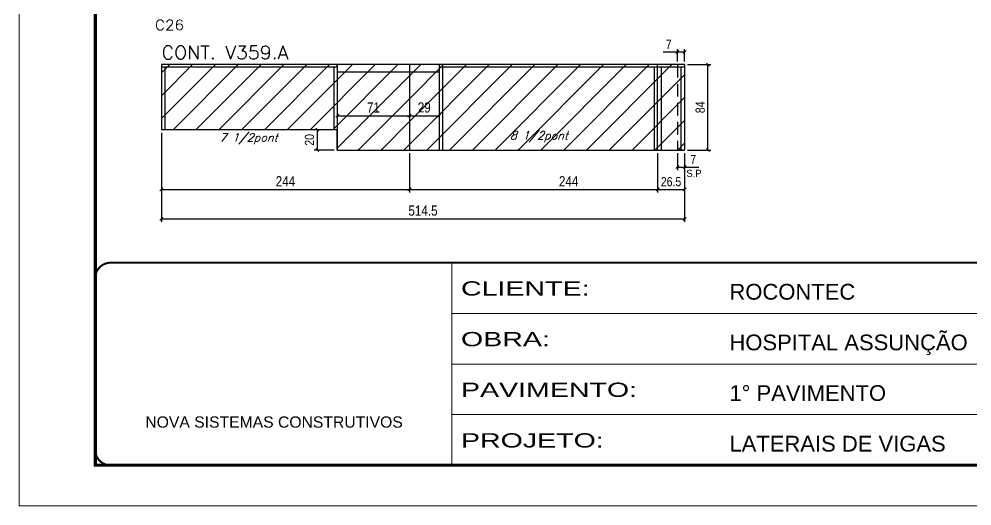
# Model space of a CAD drawing. Extents: x 137137 to 143418, y 10464 to 34486.
# Drawn here: x 140321 to 141258, y 31139 to 31618 of the extents above; entities that cross this region are included whole.
import ezdxf

# ---------------------------------------------------------------- set-up
doc = ezdxf.new("R2010")
doc.units = 0
for name, pattern in [('CONTINUO', [0]), ('DASHED', [0.75, 0.5, -0.25]), ('HIDDEN', [0.375, 0.25, -0.125])]:
    doc.linetypes.add(name, pattern=pattern)
for name, color, linetype in [('5', 5, 'Continuous'), ('COTA', 241, 'Continuous'), ('Painéis', 200, 'Continuous'), ('SARR_2.2x7', 40, 'Continuous'), ('SARR_3.5x7', 81, 'Continuous'), ('texto', 7, 'Continuous')]:
    doc.layers.add(name, color=color, linetype=linetype)
for name, color, linetype, lineweight in [('Escoras', 2, 'Continuous', 25), ('Folhas', 255, 'Continuous', 9), ('Hachura', 251, 'Continuous', 9), ('SARRAFO DE PRESSAO', 251, 'DASHED', 9), ('Texto Seção', 7, 'Continuous', 15)]:
    doc.layers.add(name, color=color, linetype=linetype, lineweight=lineweight)
doc.styles.add('ARIAL', font='arial.ttf')
doc.styles.add('COTA TECNICA', font='techl___.ttf', dxfattribs={"height": 10})
doc.styles.add('COTA TECNICA-50', font='techl___.ttf', dxfattribs={"height": 9})
doc.styles.add('REGUA-120', font='ROMANS.shx', dxfattribs={"height": 15})
doc.styles.add('Romans', font='romans.shx')
doc.styles.add('ROMAS860', font='ROMAS860.SHX')
doc.styles.add('Tecnologia', font='')
doc.styles.get('Tecnologia').set_extended_font_data('Forgotten Futurist')
doc.dimstyles.new('COTA PAINEL-50', dxfattribs={"dimtxt": 9, "dimasz": 3, "dimexe": 3, "dimexo": 3, "dimgap": 3, "dimtad": 1, "dimdec": 1, "dimzin": 12, "dimdsep": 46, "dimtxsty": 'COTA TECNICA-50', "dimblk1": 'OBLIQUE', "dimblk2": 'OBLIQUE', "dimsah": 1, "dimcen": 0.9, "dimclrd": 4, "dimclre": 4, "dimclrt": 240, "dimadec": 1, "dimazin": 3, "dimtfac": 1, "dimtdec": 1, "dimtmove": 0, "dimatfit": 3, "dimfxl": 1, "dimtolj": 1, "dimtzin": 12, "dimarcsym": 0})
doc.dimstyles.new('PAINEL', dxfattribs={"dimtxt": 10, "dimasz": 3, "dimexe": 3, "dimexo": 3, "dimgap": 3, "dimtad": 1, "dimdec": 1, "dimzin": 12, "dimdsep": 46, "dimtxsty": 'COTA TECNICA', "dimblk1": 'OBLIQUE', "dimblk2": 'OBLIQUE', "dimsah": 1, "dimcen": 0.9, "dimclrd": 4, "dimclre": 4, "dimclrt": 240, "dimadec": 1, "dimazin": 3, "dimtfac": 1, "dimtdec": 1, "dimtmove": 0, "dimatfit": 3, "dimfxl": 1, "dimtolj": 1, "dimtzin": 12, "dimarcsym": 0})
pattern_1 = [(45, (6544.79, 3660.445), (-11.2253202, 11.2253202), [])]

# ---------------------------------------------------------------- blocks, each defined once
blk = doc.blocks.new('9999999999')
at = {"color": 30, "linetype": 'CONTINUO'}
for p, q in [((98564.56, 34230.21), (98564.56, 34429.45)), ((98564.56, 34379.64), (99583.98, 34379.64)), ((98564.56, 34329.83), (99487.98, 34329.83)), ((98564.56, 34280.02), (99487.98, 34280.02))]:
    blk.add_line(p, q, dxfattribs=at)
at = {"color": 30, "linetype": 'CONTINUO', "const_width": 2}
blk.add_lwpolyline([(99583.98, 34230.21), (99583.98, 34414.45, 0.414214), (99568.98, 34429.45), (98228.98, 34429.45, 0.414214), (98213.98, 34414.45), (98213.98, 34245.21, 0.414214), (98228.98, 34230.21), (99583.98, 34230.21)], format="xyb", dxfattribs=at)
at = {"layer": 'Folhas'}
blk.add_lwpolyline([(98138.98, 34190.21), (99623.98, 34190.21), (99623.98, 35240.21), (98138.98, 35240.21)], close=True, dxfattribs=at)
at = {"layer": 'Folhas', "color": 30, "const_width": 3}
blk.add_lwpolyline([(98213.98, 34230.21), (99583.98, 34230.21), (99583.98, 35200.21), (98213.98, 35200.21)], close=True, dxfattribs=at)
at = {"color": 7, "linetype": 'Continuous', "ltscale": 5, "style": 'ARIAL'}
for s, height, p in [('ROCONTEC', 15.483, (98837.68, 34393.13)), ('HOSPITAL ASSUNÇÃO', 15.4829, (98837.68, 34343.32)), ('1° PAVIMENTO', 15.4829, (98837.68, 34293.51)), ('NOVA SISTEMAS CONSTRUTIVOS', 11.0592, (98263.19, 34267.21)), ('LATERAIS DE VIGAS', 15.4829, (98837.68, 34243.7))]:
    blk.add_text(s, height=height, dxfattribs=at).set_placement(p)
at = {"layer": 'Folhas', "color": 7, "style": 'Tecnologia', "width": 1.5}
for s, p in [('CLIENTE:', (98573.65, 34397.17)), ('OBRA:', (98573.65, 34347.31)), ('PAVIMENTO:', (98573.65, 34297.5)), ('PROJETO:', (98573.65, 34247.69))]:
    blk.add_text(s, height=14, dxfattribs=at).set_placement(p)
blk = doc.blocks.new('_Oblique')
at = {"color": 0, "linetype": 'ByBlock', "lineweight": -2}
blk.add_line((-0.5, -0.5), (0.5, 0.5), dxfattribs=at)
blk = doc.blocks.new('*D258')
at = {"layer": 'COTA', "color": 4, "linetype": 'ByBlock', "lineweight": -2, "transparency": 16777216}
for p, q in [((140704.82, 31485.72), (140704.82, 31446.93)), ((140948.83, 31485.72), (140948.83, 31446.93)), ((140704.82, 31449.93), (140948.83, 31449.93))]:
    blk.add_line(p, q, dxfattribs=at)
at = {"layer": 'Defpoints', "color": 0, "linetype": 'ByBlock', "transparency": 16777216}
for p in [(140704.82, 31488.72), (140948.83, 31488.72), (140948.83, 31449.93)]:
    blk.add_point(p, dxfattribs=at)
at = {"layer": 'COTA', "color": 4, "linetype": 'ByBlock', "lineweight": -2, "transparency": 16777216, "xscale": 3, "yscale": 3, "zscale": 3, "rotation": 180}
blk.add_blockref('_Oblique', (140704.82, 31449.93), dxfattribs=at)
at = {"layer": 'COTA', "color": 4, "linetype": 'ByBlock', "lineweight": -2, "transparency": 16777216, "xscale": 3, "yscale": 3, "zscale": 3}
blk.add_blockref('_Oblique', (140948.83, 31449.93), dxfattribs=at)
at = {"layer": 'COTA', "color": 240, "linetype": 'ByBlock', "transparency": 16777216, "insert": (140861.33, 31458), "char_height": 10, "attachment_point": 5, "style": 'COTA TECNICA'}
blk.add_mtext('\\A1;244', dxfattribs=at)
blk = doc.blocks.new('*D373')
at = {"layer": 'COTA', "color": 4, "linetype": 'ByBlock', "lineweight": -2, "transparency": 16777216}
for p, q in [((140460.83, 31505.72), (140460.83, 31446.93)), ((140704.82, 31485.72), (140704.82, 31446.93)), ((140460.83, 31449.93), (140704.82, 31449.93))]:
    blk.add_line(p, q, dxfattribs=at)
at = {"layer": 'Defpoints', "color": 0, "linetype": 'ByBlock', "transparency": 16777216}
for p in [(140460.83, 31508.72), (140704.82, 31488.72), (140704.82, 31449.93)]:
    blk.add_point(p, dxfattribs=at)
at = {"layer": 'COTA', "color": 4, "linetype": 'ByBlock', "lineweight": -2, "transparency": 16777216, "xscale": 3, "yscale": 3, "zscale": 3, "rotation": 180}
blk.add_blockref('_Oblique', (140460.83, 31449.93), dxfattribs=at)
at = {"layer": 'COTA', "color": 4, "linetype": 'ByBlock', "lineweight": -2, "transparency": 16777216, "xscale": 3, "yscale": 3, "zscale": 3}
blk.add_blockref('_Oblique', (140704.82, 31449.93), dxfattribs=at)
at = {"layer": 'COTA', "color": 240, "linetype": 'ByBlock', "transparency": 16777216, "insert": (140582.83, 31458), "char_height": 10, "attachment_point": 5, "style": 'COTA TECNICA'}
blk.add_mtext('\\A1;244', dxfattribs=at)
blk = doc.blocks.new('*D376')
at = {"layer": 'COTA', "color": 4, "linetype": 'ByBlock', "lineweight": -2, "transparency": 16777216}
for p, q in [((140633.82, 31536.62), (140633.82, 31519.49)), ((140633.82, 31522.49), (140704.83, 31522.49)), ((140704.83, 31527.72), (140704.83, 31519.49))]:
    blk.add_line(p, q, dxfattribs=at)
at = {"layer": 'Defpoints', "color": 0, "linetype": 'ByBlock', "transparency": 16777216}
for p in [(140633.82, 31539.62), (140704.83, 31530.72), (140704.83, 31522.49)]:
    blk.add_point(p, dxfattribs=at)
at = {"layer": 'COTA', "color": 4, "linetype": 'ByBlock', "lineweight": -2, "transparency": 16777216, "xscale": 3, "yscale": 3, "zscale": 3, "rotation": 180}
blk.add_blockref('_Oblique', (140633.82, 31522.49), dxfattribs=at)
at = {"layer": 'COTA', "color": 4, "linetype": 'ByBlock', "lineweight": -2, "transparency": 16777216, "xscale": 3, "yscale": 3, "zscale": 3}
blk.add_blockref('_Oblique', (140704.83, 31522.49), dxfattribs=at)
at = {"layer": 'COTA', "color": 240, "linetype": 'ByBlock', "transparency": 16777216, "insert": (140669.33, 31530.57), "char_height": 10, "attachment_point": 5, "style": 'COTA TECNICA'}
blk.add_mtext('\\A1;71', dxfattribs=at)
blk = doc.blocks.new('*D377')
at = {"layer": 'COTA', "color": 4, "linetype": 'ByBlock', "lineweight": -2, "transparency": 16777216}
for p, q in [((140704.83, 31527.72), (140704.83, 31519.49)), ((140704.83, 31522.49), (140733.83, 31522.49)), ((140733.83, 31527.72), (140733.83, 31519.49))]:
    blk.add_line(p, q, dxfattribs=at)
at = {"layer": 'Defpoints', "color": 0, "linetype": 'ByBlock', "transparency": 16777216}
for p in [(140704.83, 31530.72), (140733.83, 31530.72), (140733.83, 31522.49)]:
    blk.add_point(p, dxfattribs=at)
at = {"layer": 'COTA', "color": 4, "linetype": 'ByBlock', "lineweight": -2, "transparency": 16777216, "xscale": 3, "yscale": 3, "zscale": 3, "rotation": 180}
blk.add_blockref('_Oblique', (140704.83, 31522.49), dxfattribs=at)
at = {"layer": 'COTA', "color": 4, "linetype": 'ByBlock', "lineweight": -2, "transparency": 16777216, "xscale": 3, "yscale": 3, "zscale": 3}
blk.add_blockref('_Oblique', (140733.83, 31522.49), dxfattribs=at)
at = {"layer": 'COTA', "color": 240, "linetype": 'ByBlock', "transparency": 16777216, "insert": (140719.33, 31530.58), "char_height": 10, "attachment_point": 5, "style": 'COTA TECNICA'}
blk.add_mtext('\\A1;29', dxfattribs=at)
blk = doc.blocks.new('*D336')
at = {"layer": 'COTA', "color": 4, "linetype": 'ByBlock', "lineweight": -2, "transparency": 16777216}
for p, q in [((140968.33, 31585.08), (140954.17, 31585.08)), ((140968.33, 31575.72), (140968.33, 31588.08)), ((140975.33, 31585.08), (140968.33, 31585.08)), ((140975.33, 31575.72), (140975.33, 31588.08))]:
    blk.add_line(p, q, dxfattribs=at)
at = {"layer": 'Defpoints', "color": 0, "linetype": 'ByBlock', "transparency": 16777216}
for p in [(140968.33, 31585.08), (140968.33, 31572.72), (140975.33, 31572.72)]:
    blk.add_point(p, dxfattribs=at)
at = {"layer": 'COTA', "color": 4, "linetype": 'ByBlock', "lineweight": -2, "transparency": 16777216, "xscale": 3, "yscale": 3, "zscale": 3, "rotation": 180}
blk.add_blockref('_Oblique', (140968.33, 31585.08), dxfattribs=at)
at = {"layer": 'COTA', "color": 4, "linetype": 'ByBlock', "lineweight": -2, "transparency": 16777216, "xscale": 3, "yscale": 3, "zscale": 3}
blk.add_blockref('_Oblique', (140975.33, 31585.08), dxfattribs=at)
at = {"layer": 'COTA', "color": 240, "linetype": 'ByBlock', "transparency": 16777216, "insert": (140959.75, 31592.65), "char_height": 9, "attachment_point": 5, "style": 'COTA TECNICA-50'}
blk.add_mtext('\\A1;7', dxfattribs=at)
blk = doc.blocks.new('*D393')
at = {"layer": 'COTA', "color": 4, "linetype": 'ByBlock', "lineweight": -2, "transparency": 16777216}
for p, q in [((140978.33, 31572.72), (141001.34, 31572.72)), ((140998.34, 31488.72), (140998.34, 31572.72)), ((140978.33, 31488.72), (141001.34, 31488.72))]:
    blk.add_line(p, q, dxfattribs=at)
at = {"layer": 'Defpoints', "color": 0, "linetype": 'ByBlock', "transparency": 16777216}
for p in [(140975.33, 31572.72), (140998.34, 31572.72), (140975.33, 31488.72)]:
    blk.add_point(p, dxfattribs=at)
at = {"layer": 'COTA', "color": 4, "linetype": 'ByBlock', "lineweight": -2, "transparency": 16777216, "xscale": 3, "yscale": 3, "zscale": 3}
for p, rotation in [((140998.34, 31572.72), 90), ((140998.34, 31488.72), 270)]:
    blk.add_blockref('_Oblique', p, dxfattribs=dict(at, rotation=rotation))
at = {"layer": 'COTA', "color": 240, "linetype": 'ByBlock', "transparency": 16777216, "insert": (140990.75, 31530.72), "char_height": 9, "attachment_point": 5, "rotation": 90, "style": 'COTA TECNICA-50'}
blk.add_mtext('\\A1;84', dxfattribs=at)
blk = doc.blocks.new('*D440')
at = {"layer": 'Defpoints', "color": 0, "linetype": 'ByBlock', "transparency": 16777216}
for p in [(140948.83, 31488.72), (140975.33, 31488.72), (140975.33, 31449.93)]:
    blk.add_point(p, dxfattribs=at)
at = {"layer": 'Escoras', "color": 4, "linetype": 'ByBlock', "lineweight": -2, "transparency": 16777216}
for p, q in [((140948.83, 31485.72), (140948.83, 31446.93)), ((140975.33, 31485.72), (140975.33, 31446.93)), ((140948.83, 31449.93), (140975.33, 31449.93))]:
    blk.add_line(p, q, dxfattribs=at)
at = {"layer": 'Escoras', "color": 4, "linetype": 'ByBlock', "lineweight": -2, "transparency": 16777216, "xscale": 3, "yscale": 3, "zscale": 3, "rotation": 180}
blk.add_blockref('_Oblique', (140948.83, 31449.93), dxfattribs=at)
at = {"layer": 'Escoras', "color": 4, "linetype": 'ByBlock', "lineweight": -2, "transparency": 16777216, "xscale": 3, "yscale": 3, "zscale": 3}
blk.add_blockref('_Oblique', (140975.33, 31449.93), dxfattribs=at)
at = {"layer": 'Escoras', "color": 240, "linetype": 'ByBlock', "transparency": 16777216, "insert": (140962.08, 31457.53), "char_height": 9, "attachment_point": 5, "style": 'COTA TECNICA-50'}
blk.add_mtext('\\A1;26.5', dxfattribs=at)
blk = doc.blocks.new('*D445')
at = {"layer": 'Defpoints', "color": 0, "linetype": 'ByBlock', "transparency": 16777216}
for p in [(140633.82, 31508.72), (140614.05, 31488.72), (140633.82, 31488.72)]:
    blk.add_point(p, dxfattribs=at)
at = {"layer": 'Escoras', "color": 4, "linetype": 'ByBlock', "lineweight": -2, "transparency": 16777216}
for p, q in [((140630.82, 31508.72), (140611.05, 31508.72)), ((140614.05, 31508.72), (140614.05, 31488.72)), ((140630.82, 31488.72), (140611.05, 31488.72))]:
    blk.add_line(p, q, dxfattribs=at)
at = {"layer": 'Escoras', "color": 4, "linetype": 'ByBlock', "lineweight": -2, "transparency": 16777216, "xscale": 3, "yscale": 3, "zscale": 3}
for p, rotation in [((140614.05, 31508.72), 90), ((140614.05, 31488.72), 270)]:
    blk.add_blockref('_Oblique', p, dxfattribs=dict(at, rotation=rotation))
at = {"layer": 'Escoras', "color": 240, "linetype": 'ByBlock', "transparency": 16777216, "insert": (140606.46, 31498.72), "char_height": 9, "attachment_point": 5, "rotation": 90, "style": 'COTA TECNICA-50'}
blk.add_mtext('\\A1;20', dxfattribs=at)
blk = doc.blocks.new('*D434')
at = {"layer": 'Defpoints', "color": 0, "linetype": 'ByBlock', "transparency": 16777216}
for p in [(140968.33, 31488.72), (140975.33, 31488.72), (140975.33, 31471.92)]:
    blk.add_point(p, dxfattribs=at)
at = {"layer": 'Escoras', "color": 4, "linetype": 'ByBlock', "lineweight": -2, "transparency": 16777216}
for p, q in [((140968.33, 31485.72), (140968.33, 31468.92)), ((140975.33, 31485.72), (140975.33, 31468.92)), ((140968.33, 31471.92), (140975.33, 31471.92)), ((140975.33, 31471.92), (140989.48, 31471.92))]:
    blk.add_line(p, q, dxfattribs=at)
at = {"layer": 'Escoras', "color": 4, "linetype": 'ByBlock', "lineweight": -2, "transparency": 16777216, "xscale": 3, "yscale": 3, "zscale": 3, "rotation": 180}
blk.add_blockref('_Oblique', (140968.33, 31471.92), dxfattribs=at)
at = {"layer": 'Escoras', "color": 4, "linetype": 'ByBlock', "lineweight": -2, "transparency": 16777216, "xscale": 3, "yscale": 3, "zscale": 3}
blk.add_blockref('_Oblique', (140975.33, 31471.92), dxfattribs=at)
at = {"layer": 'Escoras', "color": 240, "linetype": 'ByBlock', "transparency": 16777216, "insert": (140983.91, 31479.49), "char_height": 9, "attachment_point": 5, "style": 'COTA TECNICA-50'}
blk.add_mtext('\\A1;7', dxfattribs=at)
blk = doc.blocks.new('*D1763')
at = {"layer": 'COTA', "color": 4, "lineweight": -2, "ltscale": 25, "transparency": 16777216}
for p, q in [((140460.83, 31505.72), (140460.83, 31418)), ((140975.33, 31485.72), (140975.33, 31418)), ((140460.83, 31421), (140975.33, 31421))]:
    blk.add_line(p, q, dxfattribs=at)
at = {"layer": 'Defpoints', "color": 0, "ltscale": 25, "transparency": 16777216}
for p in [(140460.83, 31508.72), (140975.33, 31488.72), (140975.33, 31421)]:
    blk.add_point(p, dxfattribs=at)
at = {"layer": 'COTA', "color": 4, "lineweight": -2, "ltscale": 25, "transparency": 16777216, "xscale": 3, "yscale": 3, "zscale": 3, "rotation": 180}
blk.add_blockref('_Oblique', (140460.83, 31421), dxfattribs=at)
at = {"layer": 'COTA', "color": 4, "lineweight": -2, "ltscale": 25, "transparency": 16777216, "xscale": 3, "yscale": 3, "zscale": 3}
blk.add_blockref('_Oblique', (140975.33, 31421), dxfattribs=at)
at = {"layer": 'COTA', "color": 240, "ltscale": 25, "transparency": 16777216, "insert": (140718.08, 31429.11), "char_height": 10, "attachment_point": 5, "style": 'COTA TECNICA'}
blk.add_mtext('\\A1;514.5', dxfattribs=at)

msp = doc.modelspace()

# ---------------------------------------------------------------- hatches: boundary and pattern name
at = {"layer": 'Hachura', "linetype": 'ByBlock'}
h = msp.add_hatch(dxfattribs=at)
h.set_pattern_fill('ANSI31', color=256, scale=5)
h.set_pattern_definition(pattern_1)
h.paths.add_polyline_path([(140460.83, 31508.72), (140633.82, 31508.72), (140633.83, 31488.72), (140704.83, 31488.72), (140704.83, 31572.72), (140460.83, 31572.72)])
h = msp.add_hatch(dxfattribs=at)
h.set_pattern_fill('ANSI31', color=256, scale=5)
h.set_pattern_definition(pattern_1)
h.paths.add_polyline_path([(140975.33, 31488.72), (140975.33, 31572.72), (140837.83, 31572.72), (140718.83, 31572.72), (140704.83, 31572.72), (140704.83, 31488.72)])

# ---------------------------------------------------------------- linework, layer by layer
at = {"layer": 'Painéis', "linetype": 'ByBlock'}
for p, q in [((140460.83, 31572.72), (140460.83, 31508.72)), ((140704.83, 31572.72), (140704.83, 31488.72)), ((140948.83, 31488.72), (140948.83, 31572.72)), ((140975.33, 31572.72), (140975.33, 31488.72)), ((140633.82, 31508.72), (140460.83, 31508.72)), ((140633.83, 31488.72), (140633.82, 31508.72)), ((140633.82, 31488.72), (140975.33, 31488.72))]:
    msp.add_line(p, q, dxfattribs=at)
for points in [[(140718.82, 31572.72), (140529.83, 31572.72), (140529.83, 31572.72), (140460.83, 31572.72)], [(140975.33, 31572.72), (140837.83, 31572.72), (140837.83, 31572.72), (140718.83, 31572.72)]]:
    msp.add_lwpolyline(points, dxfattribs=at)
at = {"layer": 'SARR_2.2x7', "linetype": 'Continuous', "ltscale": 50}
for p, q in [((140460.83, 31570.52), (140633.82, 31570.52)), ((140633.83, 31570.52), (140633.83, 31572.72)), ((140633.83, 31565.72), (140704.83, 31565.72)), ((140704.83, 31565.72), (140733.83, 31565.72)), ((140733.83, 31570.52), (140948.83, 31570.52)), ((140948.83, 31570.52), (140975.33, 31570.52))]:
    msp.add_line(p, q, dxfattribs=at)
at = {"layer": 'SARR_2.2x7', "linetype": 'HIDDEN', "ltscale": 50}
msp.add_line((140968.33, 31572.72), (140968.33, 31488.72), dxfattribs=at)
at = {"layer": 'SARR_2.2x7', "linetype": 'HIDDEN'}
msp.add_lwpolyline([(140975.33, 31488.72), (140968.33, 31488.72)], dxfattribs=at)
at = {"layer": 'SARR_3.5x7'}
for p, q in [((140464.29, 31570.52), (140464.29, 31508.72)), ((140630.32, 31570.52), (140630.32, 31508.72)), ((140633.82, 31572.72), (140633.82, 31488.72)), ((140633.83, 31570.52), (140633.82, 31508.72)), ((140733.83, 31572.72), (140733.83, 31488.72)), ((140737.33, 31570.52), (140737.33, 31488.72)), ((140945.33, 31570.52), (140945.33, 31488.72)), ((140952.33, 31570.52), (140952.33, 31488.72)), ((140971.83, 31570.52), (140971.83, 31488.72)), ((140975.33, 31570.52), (140975.33, 31488.72))]:
    msp.add_line(p, q, dxfattribs=at)

# ---------------------------------------------------------------- block references
at = {"layer": 'SARRAFO DE PRESSAO', "color": 6, "linetype": 'ByBlock'}
msp.add_blockref('9999999999', (42181.81, -3051.58), dxfattribs=at)

# ---------------------------------------------------------------- texts
at = {"layer": '5', "style": 'REGUA-120', "width": 1.1}
msp.add_text('C26', height=10, dxfattribs=at).set_placement((140454.41, 31606.7))
at = {"layer": 'texto', "color": 2, "char_height": 8, "attachment_point": 5, "style": 'Romans'}
for s, insert in [('{\\Q19;\\C256;7 1/2pont}', (140546.51, 31499.77)), ('{\\Q19;\\C256;8 1/2pont}', (140832.1, 31501.79))]:
    msp.add_mtext(s, dxfattribs=dict(at, insert=insert))
at = {"layer": 'texto', "color": 4, "insert": (140984.63, 31465.7), "char_height": 7, "attachment_point": 5, "style": 'ROMAS860'}
msp.add_mtext('S.P', dxfattribs=at)
at = {"layer": 'Texto Seção', "style": 'REGUA-120', "width": 1.05}
msp.add_text('CONT. V359.A', height=13, dxfattribs=at).set_placement((140461, 31578.1))

# ---------------------------------------------------------------- dimensions: what is measured, and where the dimension line sits
at = {"layer": 'COTA', "linetype": 'ByBlock'}
for base, p1, p2, dimstyle, picture, middle in [((140968.33, 31585.08), (140975.33, 31572.72), (140968.33, 31572.72), 'COTA PAINEL-50', '*D336', (140959.75, 31592.65)), ((140704.83, 31522.49), (140633.82, 31539.62), (140704.83, 31530.72), 'PAINEL', '*D376', (140669.33, 31530.57)), ((140704.82, 31449.93), (140460.83, 31508.72), (140704.82, 31488.72), 'PAINEL', '*D373', (140582.83, 31458))]:
    dim = msp.add_linear_dim(base=base, p1=p1, p2=p2, dimstyle=dimstyle, dxfattribs=at)
    dim.commit()
    dim.dimension.update_dxf_attribs({"geometry": picture, "text_midpoint": middle})
dim = msp.add_linear_dim(base=(140998.34, 31572.72), p1=(140975.33, 31488.72), p2=(140975.33, 31572.72), angle=90, dimstyle='COTA PAINEL-50', dxfattribs=at)
dim.commit()
dim.dimension.update_dxf_attribs({"geometry": '*D393', "text_midpoint": (140990.75, 31530.72)})
dim = msp.add_linear_dim(base=(140733.83, 31522.49), p1=(140704.83, 31530.72), p2=(140733.83, 31530.72), dimstyle='PAINEL', override={"dimtmove": 1}, dxfattribs=at)
dim.commit()
dim.dimension.update_dxf_attribs({"geometry": '*D377', "text_midpoint": (140719.33, 31530.58)})
at = {"layer": 'COTA', "ltscale": 25}
dim = msp.add_linear_dim(base=(140975.33, 31421), p1=(140460.83, 31508.72), p2=(140975.33, 31488.72), dimstyle='PAINEL', dxfattribs=at)
dim.commit()
dim.dimension.update_dxf_attribs({"geometry": '*D1763', "text_midpoint": (140718.08, 31429.11)})
at = {"layer": 'COTA', "linetype": 'ByBlock'}
dim = msp.add_linear_dim(base=(140948.83, 31449.93), p1=(140704.82, 31488.72), p2=(140948.83, 31488.72), dimstyle='PAINEL', dxfattribs=at)
dim.commit()
dim.dimension.update_dxf_attribs({"geometry": '*D258', "text_midpoint": (140861.33, 31449.93), "dimtype": 160})
at = {"layer": 'Escoras', "linetype": 'ByBlock'}
dim = msp.add_linear_dim(base=(140614.05, 31488.72), p1=(140633.82, 31508.72), p2=(140633.82, 31488.72), angle=90, dimstyle='COTA PAINEL-50', override={"dimarcsym": 1}, dxfattribs=at)
dim.commit()
dim.dimension.update_dxf_attribs({"geometry": '*D445', "text_midpoint": (140614.05, 31498.72), "dimtype": 160})
dim = msp.add_linear_dim(base=(140975.33, 31449.93), p1=(140948.83, 31488.72), p2=(140975.33, 31488.72), dimstyle='COTA PAINEL-50', override={"dimarcsym": 1}, dxfattribs=at)
dim.commit()
dim.dimension.update_dxf_attribs({"geometry": '*D440', "text_midpoint": (140962.08, 31449.93), "dimtype": 160})
dim = msp.add_linear_dim(base=(140975.33, 31471.92), p1=(140968.33, 31488.72), p2=(140975.33, 31488.72), dimstyle='COTA PAINEL-50', override={"dimarcsym": 1}, dxfattribs=at)
dim.commit()
dim.dimension.update_dxf_attribs({"geometry": '*D434', "text_midpoint": (140983.91, 31479.49)})

doc.saveas('drawing.dxf')
